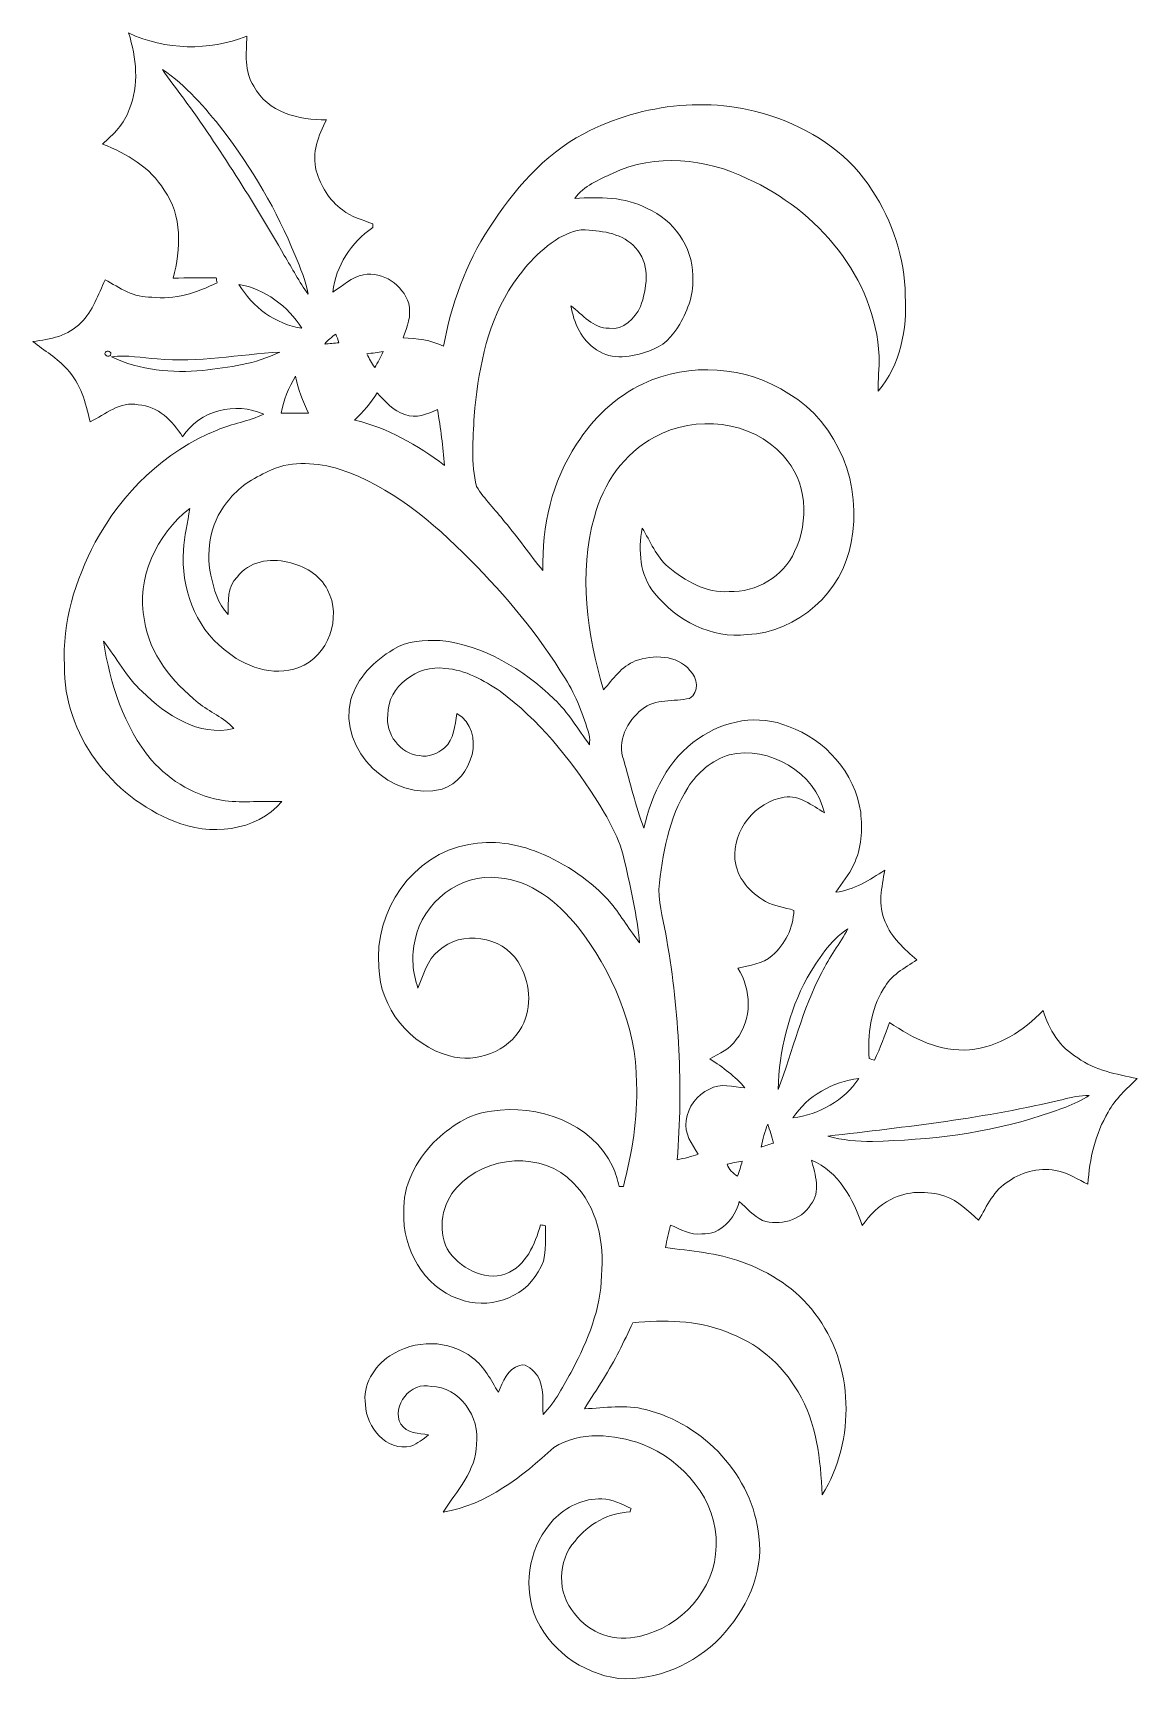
# Model space of a CAD drawing. Header units: centimetres. Extents: x -10.7 to 10.7, y -16 to 16.
import ezdxf

# ---------------------------------------------------------------- set-up
doc = ezdxf.new("R2010")
doc.units = ezdxf.units.CM
doc.header["$MEASUREMENT"] = 0
doc.layers.add('Layer 1', color=7, linetype='Continuous')

msp = doc.modelspace()

# ---------------------------------------------------------------- linework, layer by layer
at = {"layer": 'Layer 1', "color": 252, "lineweight": 9}
for points, knots in [([(-8.8676, 15.99108), (-8.15075, 15.65312), (-7.30797, 15.63971), (-6.57137, 15.92617), (-6.57137, 15.92617), (-6.57596, 15.60091), (-6.62746, 15.24178), (-6.4359, 14.95497), (-6.4359, 14.95497), (-6.16497, 14.44838), (-5.55643, 14.29387), (-5.02337, 14.30127), (-5.02337, 14.30127), (-5.18636, 14.00177), (-5.30772, 13.6564), (-5.22305, 13.31209), (-5.22305, 13.31209), (-5.13274, 13.01716), (-4.96764, 12.73424), (-4.71258, 12.55256), (-4.71258, 12.55256), (-4.54043, 12.41497), (-4.32312, 12.35959), (-4.12062, 12.28197), (-4.12062, 12.28197), (-4.12132, 12.26398), (-4.12308, 12.228), (-4.12415, 12.21001), (-4.12415, 12.21001), (-4.54289, 11.92038), (-4.84241, 11.46671), (-4.89884, 10.95518), (-4.89884, 10.95518), (-4.708, 11.07618), (-4.53514, 11.25645), (-4.30371, 11.29314), (-4.30371, 11.29314), (-3.92377, 11.36369), (-3.5396, 11.09241), (-3.42565, 10.73469), (-3.42565, 10.73469), (-3.36744, 10.50221), (-3.45211, 10.27889), (-3.53572, 10.06688), (-3.53572, 10.06688), (-3.26549, 10.0577), (-2.99138, 10.02596), (-2.74796, 9.90214), (-2.74796, 9.90214), (-2.59909, 10.71529), (-2.31264, 11.50481), (-1.86249, 12.20048), (-1.86249, 12.20048), (-1.38871, 12.92791), (-0.80628, 13.62394), (-0.02523, 14.03316), (-0.02523, 14.03316), (1.12696, 14.63606), (2.5363, 14.79022), (3.76432, 14.32667), (3.76432, 14.32667), (4.48928, 14.0628), (5.16873, 13.59784), (5.57831, 12.93214), (5.57831, 12.93214), (5.97483, 12.32784), (6.20907, 11.61628), (6.22213, 10.89168), (6.22213, 10.89168), (6.26128, 10.23904), (6.13146, 9.53982), (5.69649, 9.02866), (5.69649, 9.02866), (5.68343, 9.25549), (5.72753, 9.48126), (5.71377, 9.7074), (5.71377, 9.7074), (5.64286, 11.23493), (4.51257, 12.54797), (3.1586, 13.15933), (3.1586, 13.15933), (2.35391, 13.55021), (1.35944, 13.66239), (0.5364, 13.26305), (0.5364, 13.26305), (0.27428, 13.1357), (-0.02699, 13.02457), (-0.19773, 12.77445), (-0.19773, 12.77445), (0.2757, 12.80691), (0.77947, 12.81008), (1.20986, 12.58042), (1.20986, 12.58042), (1.71786, 12.35994), (2.09004, 11.83642), (2.09216, 11.27832), (2.09216, 11.27832), (2.1232, 10.94424), (2.00608, 10.61475), (1.83992, 10.33006), (1.83992, 10.33006), (1.70375, 10.09863), (1.50372, 9.8845), (1.23702, 9.81006), (1.23702, 9.81006), (0.91705, 9.694), (0.52405, 9.62273), (0.22595, 9.83581), (0.22595, 9.83581), (-0.07356, 10.01926), (-0.21784, 10.35757), (-0.27358, 10.69095), (-0.27358, 10.69095), (-0.0471, 10.51526), (0.15751, 10.24715), (0.47184, 10.25421), (0.47184, 10.25421), (0.74843, 10.21187), (0.97138, 10.44293), (1.07863, 10.67366), (1.07863, 10.67366), (1.19751, 11.01797), (1.27018, 11.45401), (1.02395, 11.76269), (1.02395, 11.76269), (0.81193, 12.0629), (0.42386, 12.13557), (0.08096, 12.15744), (0.08096, 12.15744), (-0.1293, 12.19872), (-0.32509, 12.09747), (-0.50641, 12.00892), (-0.50641, 12.00892), (-0.9114, 11.7521), (-1.23631, 11.38239), (-1.48608, 10.9767), (-1.48608, 10.9767), (-1.92917, 10.24574), (-2.07769, 9.38531), (-2.15389, 8.54676), (-2.15389, 8.54676), (-2.17611, 8.09168), (-2.21739, 7.62531), (-2.10838, 7.17763), (-2.10838, 7.17763), (-1.95351, 6.92963), (-1.74114, 6.72396), (-1.56193, 6.4936), (-1.56193, 6.4936), (-1.30122, 6.18809), (-1.07968, 5.85119), (-0.81686, 5.54709), (-0.81686, 5.54709), (-0.84191, 6.40364), (-0.64435, 7.28064), (-0.16281, 7.99749), (-0.16281, 7.99749), (0.15046, 8.49702), (0.5925, 8.92353), (1.12943, 9.17541), (1.12943, 9.17541), (2.02442, 9.59522), (3.1325, 9.52431), (3.96047, 8.98068), (3.96047, 8.98068), (4.92673, 8.40389), (5.40015, 7.17834), (5.16803, 6.09178), (5.16803, 6.09178), (5.0128, 5.12729), (4.12627, 4.34201), (3.1512, 4.29861), (3.1512, 4.29861), (2.45869, 4.21112), (1.7796, 4.57731), (1.35132, 5.10365), (1.35132, 5.10365), (1.05781, 5.45361), (1.03346, 5.93621), (1.11143, 6.36766), (1.11143, 6.36766), (1.27195, 6.1126), (1.38166, 5.81697), (1.6152, 5.61518), (1.6152, 5.61518), (1.94646, 5.34143), (2.35427, 5.10295), (2.79912, 5.13539), (2.79912, 5.13539), (3.33005, 5.11459), (3.85075, 5.43103), (4.07336, 5.91328), (4.07336, 5.91328), (4.35734, 6.50347), (4.31677, 7.29087), (3.84758, 7.77665), (3.84758, 7.77665), (3.24398, 8.47021), (2.13555, 8.57499), (1.35344, 8.13648), (1.35344, 8.13648), (0.75689, 7.82639), (0.35436, 7.22843), (0.1815, 6.58991), (0.1815, 6.58991), (-0.12471, 5.48183), (0.03933, 4.30955), (0.36071, 3.22405), (0.36071, 3.22405), (0.54416, 3.43184), (0.70821, 3.68372), (0.97738, 3.78673), (0.97738, 3.78673), (1.32557, 3.91409), (1.78277, 3.90668), (2.03995, 3.60435), (2.03995, 3.60435), (2.18882, 3.46606), (2.22973, 3.16831), (2.03042, 3.05966), (2.03042, 3.05966), (1.72668, 2.9884), (1.36579, 3.06107), (1.1072, 2.84588), (1.1072, 2.84588), (0.82463, 2.62186), (0.61013, 2.22428), (0.75301, 1.86057), (0.75301, 1.86057), (0.87931, 1.41783), (0.98373, 0.96733), (1.14318, 0.53483), (1.14318, 0.53483), (1.29593, 1.20405), (1.61555, 1.88738), (2.20399, 2.27684), (2.20399, 2.27684), (2.69858, 2.63386), (3.3805, 2.75733), (3.9513, 2.51356), (3.9513, 2.51356), (4.67237, 2.2645), (5.24211, 1.60798), (5.35606, 0.84951), (5.35606, 0.84951), (5.39204, 0.50661), (5.37581, 0.14077), (5.21883, -0.1732), (5.21883, -0.1732), (5.13275, -0.36934), (4.99023, -0.53091), (4.87062, -0.70624), (4.87062, -0.70624), (5.22729, -0.67203), (5.52821, -0.46318), (5.82419, -0.28009), (5.82419, -0.28009), (5.76563, -0.60747), (5.68414, -0.96413), (5.8316, -1.28021), (5.8316, -1.28021), (5.94837, -1.58854), (6.20731, -1.80868), (6.44649, -2.02387), (6.44649, -2.02387), (6.20696, -2.18086), (5.93602, -2.31951), (5.80197, -2.58761), (5.80197, -2.58761), (5.54444, -2.98696), (5.49435, -3.47768), (5.51939, -3.94192), (5.51939, -3.94192), (5.5455, -3.94863), (5.59841, -3.96204), (5.62487, -3.96874), (5.62487, -3.96874), (5.73811, -3.73168), (5.82807, -3.48509), (5.91345, -3.23708), (5.91345, -3.23708), (6.371, -3.5507), (6.90158, -3.81493), (7.47202, -3.76978), (7.47202, -3.76978), (8.02658, -3.71369), (8.52859, -3.40924), (8.89936, -3.00284), (8.89936, -3.00284), (9.00801, -3.37643), (9.22815, -3.72674), (9.5721, -3.92535), (9.5721, -3.92535), (9.91042, -4.17089), (10.32563, -4.2432), (10.72498, -4.32752), (10.72498, -4.32752), (10.52743, -4.53495), (10.29741, -4.71981), (10.16724, -4.98122), (10.16724, -4.98122), (9.90901, -5.40137), (9.80388, -5.89209), (9.77072, -6.37892), (9.77072, -6.37892), (9.57985, -6.2999), (9.41018, -6.1669), (9.20451, -6.1281), (9.20451, -6.1281), (8.87043, -6.0459), (8.50883, -6.12175), (8.2319, -6.32424), (8.2319, -6.32424), (7.94333, -6.48617), (7.80998, -6.8079), (7.6477, -7.0813), (7.6477, -7.0813), (7.44591, -6.90632), (7.25153, -6.70171), (6.99365, -6.6114), (6.99365, -6.6114), (6.6511, -6.51157), (6.25952, -6.50169), (5.94061, -6.6809), (5.94061, -6.6809), (5.70919, -6.78955), (5.53703, -6.98464), (5.38534, -7.18431), (5.38534, -7.18431), (5.21458, -6.67067), (4.92425, -6.13127), (4.39896, -5.91396), (4.39896, -5.91396), (4.47376, -6.19301), (4.58735, -6.53273), (4.38345, -6.78109), (4.38345, -6.78109), (4.19612, -7.08906), (3.77843, -7.19772), (3.44718, -7.08589), (3.44718, -7.08589), (3.27432, -6.99346), (3.1392, -6.84953), (2.99809, -6.71723), (2.99809, -6.71723), (2.90813, -7.04355), (2.63967, -7.37128), (2.2689, -7.34553), (2.2689, -7.34553), (2.047, -7.3794), (1.8558, -7.25487), (1.66071, -7.17514), (1.66071, -7.17514), (1.62755, -7.31978), (1.59545, -7.46548), (1.56087, -7.61012), (1.56087, -7.61012), (2.05723, -7.68067), (2.56382, -7.71912), (3.04042, -7.8874), (3.04042, -7.8874), (3.59146, -8.08848), (4.11357, -8.41445), (4.46529, -8.89175), (4.46529, -8.89175), (5.2347, -9.88624), (5.26045, -11.35873), (4.61028, -12.41918), (4.61028, -12.41918), (4.5736, -11.7362), (4.50551, -11.01407), (4.13826, -10.41752), (4.13826, -10.41752), (3.83135, -9.87424), (3.32159, -9.45162), (2.73351, -9.24595), (2.73351, -9.24595), (2.16095, -9.02651), (1.53547, -9.01135), (0.93222, -9.0745), (0.93222, -9.0745), (0.75336, -9.4435), (0.57802, -9.81568), (0.35966, -10.16352), (0.35966, -10.16352), (0.24253, -10.36108), (0.10248, -10.54417), (-0.00723, -10.74596), (-0.00723, -10.74596), (0.38752, -10.72938), (0.79111, -10.65706), (1.17951, -10.76148), (1.17951, -10.76148), (2.313, -11.04088), (3.25915, -12.0537), (3.37803, -13.2274), (3.37803, -13.2274), (3.47787, -13.95553), (3.12121, -14.67026), (2.63226, -15.18884), (2.63226, -15.18884), (2.12285, -15.71448), (1.38872, -16.03692), (0.6514, -15.98576), (0.6514, -15.98576), (-0.06156, -15.89263), (-0.73008, -15.40721), (-0.9876, -14.72811), (-0.9876, -14.72811), (-1.21232, -14.10299), (-1.05639, -13.38332), (-0.60978, -12.89896), (-0.60978, -12.89896), (-0.36248, -12.65272), (-0.02734, -12.47845), (0.33002, -12.49856), (0.33002, -12.49856), (0.53146, -12.50279), (0.71491, -12.59804), (0.89377, -12.68165), (0.89377, -12.68165), (0.88954, -12.69929), (0.88107, -12.73386), (0.87684, -12.75115), (0.87684, -12.75115), (0.45596, -12.76279), (0.06403, -12.98998), (-0.19315, -13.31594), (-0.19315, -13.31594), (-0.53323, -13.6973), (-0.54698, -14.34006), (-0.20267, -14.72353), (-0.20267, -14.72353), (0.07144, -15.1144), (0.59955, -15.28656), (1.05675, -15.16838), (1.05675, -15.16838), (1.8625, -14.99199), (2.53983, -14.25645), (2.54724, -13.41437), (2.54724, -13.41437), (2.58886, -12.52607), (1.90518, -11.74608), (1.11355, -11.43282), (1.11355, -11.43282), (0.56744, -11.23773), (-0.09472, -11.17141), (-0.60449, -11.49596), (-0.60449, -11.49596), (-1.22079, -12.05864), (-1.90835, -12.61427), (-2.75678, -12.75432), (-2.75678, -12.75432), (-2.49855, -12.34298), (-2.11014, -11.95634), (-2.1112, -11.43846), (-2.1112, -11.43846), (-2.02759, -10.91247), (-2.43646, -10.31945), (-2.9875, -10.31169), (-2.9875, -10.31169), (-3.38155, -10.20585), (-3.77137, -10.6874), (-3.57876, -11.04582), (-3.57876, -11.04582), (-3.46022, -11.22926), (-3.23127, -11.21656), (-3.04218, -11.25325), (-3.04218, -11.25325), (-3.14308, -11.34321), (-3.25667, -11.4187), (-3.38085, -11.47303), (-3.38085, -11.47303), (-3.86063, -11.58239), (-4.24903, -11.10226), (-4.26561, -10.66376), (-4.26561, -10.66376), (-4.32876, -10.28876), (-4.09699, -9.91905), (-3.79113, -9.71832), (-3.79113, -9.71832), (-3.31876, -9.39799), (-2.63543, -9.39305), (-2.18527, -9.75746), (-2.18527, -9.75746), (-1.95316, -9.92293), (-1.82863, -10.18892), (-1.68363, -10.42563), (-1.68363, -10.42563), (-1.5898, -10.22667), (-1.50795, -9.96526), (-1.27158, -9.90458), (-1.27158, -9.90458), (-1.12025, -9.85378), (-1.00418, -10.01077), (-0.91775, -10.11096), (-0.91775, -10.11096), (-0.79146, -10.33603), (-0.82109, -10.60873), (-0.8158, -10.85849), (-0.8158, -10.85849), (-0.57062, -10.60767), (-0.41293, -10.29017), (-0.24289, -9.98749), (-0.24289, -9.98749), (0.04956, -9.4181), (0.30851, -8.8078), (0.32155, -8.15798), (0.32155, -8.15798), (0.3787, -7.52157), (0.23901, -6.81778), (-0.22913, -6.35423), (-0.22913, -6.35423), (-0.8158, -5.72981), (-1.92529, -5.82153), (-2.4855, -6.43748), (-2.4855, -6.43748), (-2.77619, -6.75392), (-2.87003, -7.24852), (-2.67741, -7.63869), (-2.67741, -7.63869), (-2.44246, -8.00417), (-1.9775, -8.27228), (-1.53829, -8.12551), (-1.53829, -8.12551), (-1.14212, -7.96748), (-0.9742, -7.55155), (-0.86166, -7.17197), (-0.86166, -7.17197), (-0.83873, -7.17585), (-0.79287, -7.18396), (-0.76994, -7.18819), (-0.76994, -7.18819), (-0.77664, -7.48594), (-0.71949, -7.82531), (-0.91035, -8.08249), (-0.91035, -8.08249), (-1.19856, -8.61483), (-1.9013, -8.82614), (-2.45375, -8.612), (-2.45375, -8.612), (-3.13708, -8.37423), (-3.553, -7.62811), (-3.52055, -6.92467), (-3.52055, -6.92467), (-3.54207, -6.41208), (-3.2856, -5.92384), (-2.93494, -5.56471), (-2.93494, -5.56471), (-2.62485, -5.27296), (-2.25549, -5.00203), (-1.81663, -4.96464), (-1.81663, -4.96464), (-0.92481, -4.81118), (0.13529, -5.18794), (0.53993, -6.04096), (0.53993, -6.04096), (0.59778, -6.16302), (0.63024, -6.29496), (0.66376, -6.42549), (0.66376, -6.42549), (0.68422, -6.42619), (0.72514, -6.4276), (0.7456, -6.42831), (0.7456, -6.42831), (0.91176, -5.77214), (1.031, -5.09869), (1.00136, -4.41889), (1.00136, -4.41889), (0.99889, -3.30482), (0.52652, -2.23871), (-0.14799, -1.37053), (-0.14799, -1.37053), (-0.53217, -0.90309), (-1.05287, -0.46988), (-1.68152, -0.42896), (-1.68152, -0.42896), (-2.42588, -0.32842), (-3.15613, -0.9105), (-3.30147, -1.63193), (-3.30147, -1.63193), (-3.37944, -1.94449), (-3.34804, -2.27152), (-3.24538, -2.5735), (-3.24538, -2.5735), (-3.13743, -2.32056), (-3.07393, -2.02175), (-2.84463, -1.84466), (-2.84463, -1.84466), (-2.40436, -1.4372), (-1.61555, -1.55644), (-1.29839, -2.06162), (-1.29839, -2.06162), (-1.07015, -2.43309), (-1.013, -2.93334), (-1.22749, -3.32281), (-1.22749, -3.32281), (-1.49313, -3.80681), (-2.10979, -4.03612), (-2.63437, -3.88972), (-2.63437, -3.88972), (-3.39002, -3.67805), (-3.99115, -2.95627), (-4.00421, -2.1611), (-4.00421, -2.1611), (-4.10686, -1.09254), (-3.3431, 0.04447), (-2.25796, 0.2198), (-2.25796, 0.2198), (-1.80358, 0.31187), (-1.32909, 0.23991), (-0.90294, 0.06493), (-0.90294, 0.06493), (-0.36742, -0.15274), (0.12506, -0.48929), (0.50817, -0.92391), (0.50817, -0.92391), (0.70574, -1.16874), (0.8659, -1.44179), (1.05993, -1.68979), (1.05993, -1.68979), (1.01054, -1.16203), (0.89307, -0.64451), (0.77594, -0.12875), (0.77594, -0.12875), (0.6814, 0.32775), (0.44326, 0.73803), (0.19914, 1.12926), (0.19914, 1.12926), (-0.30921, 1.9029), (-0.89906, 2.64338), (-1.648, 3.19795), (-1.648, 3.19795), (-1.97326, 3.4075), (-2.32216, 3.62022), (-2.72045, 3.64139), (-2.72045, 3.64139), (-3.24891, 3.71971), (-3.83628, 3.29637), (-3.83099, 2.74039), (-3.83099, 2.74039), (-3.88215, 2.36821), (-3.59428, 1.98862), (-3.21822, 1.94664), (-3.21822, 1.94664), (-3.03865, 1.9029), (-2.86685, 1.99215), (-2.72821, 2.09552), (-2.72821, 2.09552), (-2.54475, 2.26556), (-2.52923, 2.53473), (-2.48726, 2.76403), (-2.48726, 2.76403), (-1.90835, 2.41266), (-2.19093, 1.48027), (-2.77442, 1.29506), (-2.77442, 1.29506), (-3.7435, 1.03648), (-4.80925, 2.05354), (-4.5496, 3.03567), (-4.5496, 3.03567), (-4.42472, 3.45583), (-4.09769, 3.79238), (-3.72516, 4.00898), (-3.72516, 4.00898), (-3.45705, 4.18573), (-3.11979, 4.18714), (-2.81111, 4.18608), (-2.81111, 4.18608), (-1.96586, 4.09012), (-1.20315, 3.62869), (-0.60166, 3.04519), (-0.60166, 3.04519), (-0.32226, 2.78837), (-0.136, 2.45817), (0.08731, 2.15655), (0.08731, 2.15655), (0.09119, 2.22216), (0.09754, 2.28919), (0.0799, 2.3534), (0.0799, 2.3534), (-0.03016, 2.73228), (-0.16916, 3.10622), (-0.38188, 3.44066), (-0.38188, 3.44066), (-0.8987, 4.28486), (-1.53229, 5.05497), (-2.23291, 5.75312), (-2.23291, 5.75312), (-2.95646, 6.49183), (-3.7809, 7.18222), (-4.77466, 7.5163), (-4.77466, 7.5163), (-5.20048, 7.63836), (-5.67285, 7.68704), (-6.08983, 7.50184), (-6.08983, 7.50184), (-6.38969, 7.36602), (-6.69308, 7.20233), (-6.89981, 6.93774), (-6.89981, 6.93774), (-7.25646, 6.54193), (-7.38311, 5.96796), (-7.2667, 5.4522), (-7.2667, 5.4522), (-7.20637, 5.18268), (-7.13934, 4.88987), (-6.93015, 4.69266), (-6.93015, 4.69266), (-6.93261, 4.93926), (-6.95343, 5.2317), (-6.75623, 5.41798), (-6.75623, 5.41798), (-6.54068, 5.72454), (-6.11558, 5.79333), (-5.77268, 5.70443), (-5.77268, 5.70443), (-5.4573, 5.64481), (-5.15497, 5.46066), (-5.00116, 5.17068), (-5.00116, 5.17068), (-4.71964, 4.63586), (-4.98246, 3.86999), (-5.56278, 3.6615), (-5.56278, 3.6615), (-6.0676, 3.46853), (-6.62005, 3.67596), (-7.00917, 4.01039), (-7.00917, 4.01039), (-7.58843, 4.45948), (-7.84913, 5.22112), (-7.80045, 5.93727), (-7.80045, 5.93727), (-7.79269, 6.21208), (-7.71261, 6.47702), (-7.6798, 6.74866), (-7.6798, 6.74866), (-8.32961, 6.25053), (-8.72155, 5.39469), (-8.56033, 4.57554), (-8.56033, 4.57554), (-8.46296, 3.9222), (-8.01705, 3.37645), (-7.51364, 2.97605), (-7.51364, 2.97605), (-7.29633, 2.79225), (-7.00846, 2.69489), (-6.82396, 2.47122), (-6.82396, 2.47122), (-7.50835, 2.31142), (-8.13806, 2.73934), (-8.60549, 3.19089), (-8.60549, 3.19089), (-8.91311, 3.47241), (-9.09973, 3.84847), (-9.35443, 4.17267), (-9.35443, 4.17267), (-9.22601, 3.34576), (-8.96391, 2.51074), (-8.42063, 1.8581), (-8.42063, 1.8581), (-8.05268, 1.44323), (-7.54539, 1.14654), (-6.99294, 1.06893), (-6.99294, 1.06893), (-6.62535, 1.02766), (-6.25563, 1.07281), (-5.88698, 1.05306), (-5.88698, 1.05306), (-6.39463, 0.46568), (-7.29633, 0.38278), (-7.9853, 0.67135), (-7.9853, 0.67135), (-9.1918, 1.14937), (-10.13583, 2.3668), (-10.1122, 3.6936), (-10.1122, 3.6936), (-10.15983, 4.53392), (-9.90371, 5.35906), (-9.5146, 6.09496), (-9.5146, 6.09496), (-8.99566, 7.05487), (-8.16663, 7.8659), (-7.14675, 8.27442), (-7.14675, 8.27442), (-6.85289, 8.40001), (-6.53151, 8.44551), (-6.24188, 8.58238), (-6.24188, 8.58238), (-6.78621, 8.83146), (-7.48965, 8.65612), (-7.81809, 8.14389), (-7.81809, 8.14389), (-8.01106, 8.45046), (-8.29433, 8.7436), (-8.67956, 8.76372), (-8.67956, 8.76372), (-9.03446, 8.8438), (-9.31598, 8.57851), (-9.61443, 8.43564), (-9.61443, 8.43564), (-9.69769, 8.80112), (-9.79611, 9.17753), (-10.06352, 9.45764), (-10.06352, 9.45764), (-10.25224, 9.67424), (-10.50731, 9.81394), (-10.72498, 9.99739), (-10.72498, 9.99739), (-10.38948, 10.03337), (-10.03635, 10.10075), (-9.79363, 10.36039), (-9.79363, 10.36039), (-9.56328, 10.58794), (-9.45356, 10.90508), (-9.32374, 11.19366), (-9.32374, 11.19366), (-9.0387, 11.04055), (-8.76212, 10.83735), (-8.41886, 10.85852), (-8.41886, 10.85852), (-7.9726, 10.79784), (-7.53904, 10.94248), (-7.14569, 11.13792), (-7.14569, 11.13792), (-7.15098, 11.16191), (-7.16121, 11.20988), (-7.16651, 11.23387), (-7.16651, 11.23387), (-7.44414, 11.23952), (-7.72143, 11.22964), (-7.99906, 11.22788), (-7.99906, 11.22788), (-7.85372, 11.7902), (-7.82126, 12.44249), (-8.17475, 12.93602), (-8.17475, 12.93602), (-8.4425, 13.37947), (-8.90323, 13.64687), (-9.37278, 13.83067), (-9.37278, 13.83067), (-9.16288, 14.01976), (-8.94767, 14.22507), (-8.85737, 14.50059), (-8.85737, 14.50059), (-8.65876, 14.97826), (-8.71273, 15.51095), (-8.8676, 15.99108), (-8.8676, 15.99108), (-8.8676, 15.99108), (-8.8676, 15.99108), (-8.8676, 15.99108)], [0, 0, 0, 0, 0.0046729, 0.0046729, 0.0046729, 0.0046729, 0.00934579, 0.00934579, 0.00934579, 0.00934579, 0.01401869, 0.01401869, 0.01401869, 0.01401869, 0.01869159, 0.01869159, 0.01869159, 0.01869159, 0.02336449, 0.02336449, 0.02336449, 0.02336449, 0.02803738, 0.02803738, 0.02803738, 0.02803738, 0.03271028, 0.03271028, 0.03271028, 0.03271028, 0.03738318, 0.03738318, 0.03738318, 0.03738318, 0.04205607, 0.04205607, 0.04205607, 0.04205607, 0.04672897, 0.04672897, 0.04672897, 0.04672897, 0.05140187, 0.05140187, 0.05140187, 0.05140187, 0.05607477, 0.05607477, 0.05607477, 0.05607477, 0.06074766, 0.06074766, 0.06074766, 0.06074766, 0.06542056, 0.06542056, 0.06542056, 0.06542056, 0.07009346, 0.07009346, 0.07009346, 0.07009346, 0.07476636, 0.07476636, 0.07476636, 0.07476636, 0.07943925, 0.07943925, 0.07943925, 0.07943925, 0.08411215, 0.08411215, 0.08411215, 0.08411215, 0.08878505, 0.08878505, 0.08878505, 0.08878505, 0.09345794, 0.09345794, 0.09345794, 0.09345794, 0.09813084, 0.09813084, 0.09813084, 0.09813084, 0.10280374, 0.10280374, 0.10280374, 0.10280374, 0.10747664, 0.10747664, 0.10747664, 0.10747664, 0.11214953, 0.11214953, 0.11214953, 0.11214953, 0.11682243, 0.11682243, 0.11682243, 0.11682243, 0.12149533, 0.12149533, 0.12149533, 0.12149533, 0.12616822, 0.12616822, 0.12616822, 0.12616822, 0.13084112, 0.13084112, 0.13084112, 0.13084112, 0.13551402, 0.13551402, 0.13551402, 0.13551402, 0.14018692, 0.14018692, 0.14018692, 0.14018692, 0.14485981, 0.14485981, 0.14485981, 0.14485981, 0.14953271, 0.14953271, 0.14953271, 0.14953271, 0.15420561, 0.15420561, 0.15420561, 0.15420561, 0.1588785, 0.1588785, 0.1588785, 0.1588785, 0.1635514, 0.1635514, 0.1635514, 0.1635514, 0.1682243, 0.1682243, 0.1682243, 0.1682243, 0.1728972, 0.1728972, 0.1728972, 0.1728972, 0.17757009, 0.17757009, 0.17757009, 0.17757009, 0.18224299, 0.18224299, 0.18224299, 0.18224299, 0.18691589, 0.18691589, 0.18691589, 0.18691589, 0.19158879, 0.19158879, 0.19158879, 0.19158879, 0.19626168, 0.19626168, 0.19626168, 0.19626168, 0.20093458, 0.20093458, 0.20093458, 0.20093458, 0.20560748, 0.20560748, 0.20560748, 0.20560748, 0.21028037, 0.21028037, 0.21028037, 0.21028037, 0.21495327, 0.21495327, 0.21495327, 0.21495327, 0.21962617, 0.21962617, 0.21962617, 0.21962617, 0.22429907, 0.22429907, 0.22429907, 0.22429907, 0.22897196, 0.22897196, 0.22897196, 0.22897196, 0.23364486, 0.23364486, 0.23364486, 0.23364486, 0.23831776, 0.23831776, 0.23831776, 0.23831776, 0.24299065, 0.24299065, 0.24299065, 0.24299065, 0.24766355, 0.24766355, 0.24766355, 0.24766355, 0.25233645, 0.25233645, 0.25233645, 0.25233645, 0.25700935, 0.25700935, 0.25700935, 0.25700935, 0.26168224, 0.26168224, 0.26168224, 0.26168224, 0.26635514, 0.26635514, 0.26635514, 0.26635514, 0.27102804, 0.27102804, 0.27102804, 0.27102804, 0.27570093, 0.27570093, 0.27570093, 0.27570093, 0.28037383, 0.28037383, 0.28037383, 0.28037383, 0.28504673, 0.28504673, 0.28504673, 0.28504673, 0.28971963, 0.28971963, 0.28971963, 0.28971963, 0.29439252, 0.29439252, 0.29439252, 0.29439252, 0.29906542, 0.29906542, 0.29906542, 0.29906542, 0.30373832, 0.30373832, 0.30373832, 0.30373832, 0.30841121, 0.30841121, 0.30841121, 0.30841121, 0.31308411, 0.31308411, 0.31308411, 0.31308411, 0.31775701, 0.31775701, 0.31775701, 0.31775701, 0.32242991, 0.32242991, 0.32242991, 0.32242991, 0.3271028, 0.3271028, 0.3271028, 0.3271028, 0.3317757, 0.3317757, 0.3317757, 0.3317757, 0.3364486, 0.3364486, 0.3364486, 0.3364486, 0.3411215, 0.3411215, 0.3411215, 0.3411215, 0.34579439, 0.34579439, 0.34579439, 0.34579439, 0.35046729, 0.35046729, 0.35046729, 0.35046729, 0.35514019, 0.35514019, 0.35514019, 0.35514019, 0.35981308, 0.35981308, 0.35981308, 0.35981308, 0.36448598, 0.36448598, 0.36448598, 0.36448598, 0.36915888, 0.36915888, 0.36915888, 0.36915888, 0.37383178, 0.37383178, 0.37383178, 0.37383178, 0.37850467, 0.37850467, 0.37850467, 0.37850467, 0.38317757, 0.38317757, 0.38317757, 0.38317757, 0.38785047, 0.38785047, 0.38785047, 0.38785047, 0.39252336, 0.39252336, 0.39252336, 0.39252336, 0.39719626, 0.39719626, 0.39719626, 0.39719626, 0.40186916, 0.40186916, 0.40186916, 0.40186916, 0.40654206, 0.40654206, 0.40654206, 0.40654206, 0.41121495, 0.41121495, 0.41121495, 0.41121495, 0.41588785, 0.41588785, 0.41588785, 0.41588785, 0.42056075, 0.42056075, 0.42056075, 0.42056075, 0.42523364, 0.42523364, 0.42523364, 0.42523364, 0.42990654, 0.42990654, 0.42990654, 0.42990654, 0.43457944, 0.43457944, 0.43457944, 0.43457944, 0.43925234, 0.43925234, 0.43925234, 0.43925234, 0.44392523, 0.44392523, 0.44392523, 0.44392523, 0.44859813, 0.44859813, 0.44859813, 0.44859813, 0.45327103, 0.45327103, 0.45327103, 0.45327103, 0.45794393, 0.45794393, 0.45794393, 0.45794393, 0.46261682, 0.46261682, 0.46261682, 0.46261682, 0.46728972, 0.46728972, 0.46728972, 0.46728972, 0.47196262, 0.47196262, 0.47196262, 0.47196262, 0.47663551, 0.47663551, 0.47663551, 0.47663551, 0.48130841, 0.48130841, 0.48130841, 0.48130841, 0.48598131, 0.48598131, 0.48598131, 0.48598131, 0.49065421, 0.49065421, 0.49065421, 0.49065421, 0.4953271, 0.4953271, 0.4953271, 0.4953271, 0.5, 0.5, 0.5, 0.5, 0.5046729, 0.5046729, 0.5046729, 0.5046729, 0.50934579, 0.50934579, 0.50934579, 0.50934579, 0.51401869, 0.51401869, 0.51401869, 0.51401869, 0.51869159, 0.51869159, 0.51869159, 0.51869159, 0.52336449, 0.52336449, 0.52336449, 0.52336449, 0.52803738, 0.52803738, 0.52803738, 0.52803738, 0.53271028, 0.53271028, 0.53271028, 0.53271028, 0.53738318, 0.53738318, 0.53738318, 0.53738318, 0.54205607, 0.54205607, 0.54205607, 0.54205607, 0.54672897, 0.54672897, 0.54672897, 0.54672897, 0.55140187, 0.55140187, 0.55140187, 0.55140187, 0.55607477, 0.55607477, 0.55607477, 0.55607477, 0.56074766, 0.56074766, 0.56074766, 0.56074766, 0.56542056, 0.56542056, 0.56542056, 0.56542056, 0.57009346, 0.57009346, 0.57009346, 0.57009346, 0.57476636, 0.57476636, 0.57476636, 0.57476636, 0.57943925, 0.57943925, 0.57943925, 0.57943925, 0.58411215, 0.58411215, 0.58411215, 0.58411215, 0.58878505, 0.58878505, 0.58878505, 0.58878505, 0.59345794, 0.59345794, 0.59345794, 0.59345794, 0.59813084, 0.59813084, 0.59813084, 0.59813084, 0.60280374, 0.60280374, 0.60280374, 0.60280374, 0.60747664, 0.60747664, 0.60747664, 0.60747664, 0.61214953, 0.61214953, 0.61214953, 0.61214953, 0.61682243, 0.61682243, 0.61682243, 0.61682243, 0.62149533, 0.62149533, 0.62149533, 0.62149533, 0.62616822, 0.62616822, 0.62616822, 0.62616822, 0.63084112, 0.63084112, 0.63084112, 0.63084112, 0.63551402, 0.63551402, 0.63551402, 0.63551402, 0.64018692, 0.64018692, 0.64018692, 0.64018692, 0.64485981, 0.64485981, 0.64485981, 0.64485981, 0.64953271, 0.64953271, 0.64953271, 0.64953271, 0.65420561, 0.65420561, 0.65420561, 0.65420561, 0.6588785, 0.6588785, 0.6588785, 0.6588785, 0.6635514, 0.6635514, 0.6635514, 0.6635514, 0.6682243, 0.6682243, 0.6682243, 0.6682243, 0.6728972, 0.6728972, 0.6728972, 0.6728972, 0.67757009, 0.67757009, 0.67757009, 0.67757009, 0.68224299, 0.68224299, 0.68224299, 0.68224299, 0.68691589, 0.68691589, 0.68691589, 0.68691589, 0.69158879, 0.69158879, 0.69158879, 0.69158879, 0.69626168, 0.69626168, 0.69626168, 0.69626168, 0.70093458, 0.70093458, 0.70093458, 0.70093458, 0.70560748, 0.70560748, 0.70560748, 0.70560748, 0.71028037, 0.71028037, 0.71028037, 0.71028037, 0.71495327, 0.71495327, 0.71495327, 0.71495327, 0.71962617, 0.71962617, 0.71962617, 0.71962617, 0.72429907, 0.72429907, 0.72429907, 0.72429907, 0.72897196, 0.72897196, 0.72897196, 0.72897196, 0.73364486, 0.73364486, 0.73364486, 0.73364486, 0.73831776, 0.73831776, 0.73831776, 0.73831776, 0.74299065, 0.74299065, 0.74299065, 0.74299065, 0.74766355, 0.74766355, 0.74766355, 0.74766355, 0.75233645, 0.75233645, 0.75233645, 0.75233645, 0.75700935, 0.75700935, 0.75700935, 0.75700935, 0.76168224, 0.76168224, 0.76168224, 0.76168224, 0.76635514, 0.76635514, 0.76635514, 0.76635514, 0.77102804, 0.77102804, 0.77102804, 0.77102804, 0.77570093, 0.77570093, 0.77570093, 0.77570093, 0.78037383, 0.78037383, 0.78037383, 0.78037383, 0.78504673, 0.78504673, 0.78504673, 0.78504673, 0.78971963, 0.78971963, 0.78971963, 0.78971963, 0.79439252, 0.79439252, 0.79439252, 0.79439252, 0.79906542, 0.79906542, 0.79906542, 0.79906542, 0.80373832, 0.80373832, 0.80373832, 0.80373832, 0.80841121, 0.80841121, 0.80841121, 0.80841121, 0.81308411, 0.81308411, 0.81308411, 0.81308411, 0.81775701, 0.81775701, 0.81775701, 0.81775701, 0.82242991, 0.82242991, 0.82242991, 0.82242991, 0.8271028, 0.8271028, 0.8271028, 0.8271028, 0.8317757, 0.8317757, 0.8317757, 0.8317757, 0.8364486, 0.8364486, 0.8364486, 0.8364486, 0.8411215, 0.8411215, 0.8411215, 0.8411215, 0.84579439, 0.84579439, 0.84579439, 0.84579439, 0.85046729, 0.85046729, 0.85046729, 0.85046729, 0.85514019, 0.85514019, 0.85514019, 0.85514019, 0.85981308, 0.85981308, 0.85981308, 0.85981308, 0.86448598, 0.86448598, 0.86448598, 0.86448598, 0.86915888, 0.86915888, 0.86915888, 0.86915888, 0.87383178, 0.87383178, 0.87383178, 0.87383178, 0.87850467, 0.87850467, 0.87850467, 0.87850467, 0.88317757, 0.88317757, 0.88317757, 0.88317757, 0.88785047, 0.88785047, 0.88785047, 0.88785047, 0.89252336, 0.89252336, 0.89252336, 0.89252336, 0.89719626, 0.89719626, 0.89719626, 0.89719626, 0.90186916, 0.90186916, 0.90186916, 0.90186916, 0.90654206, 0.90654206, 0.90654206, 0.90654206, 0.91121495, 0.91121495, 0.91121495, 0.91121495, 0.91588785, 0.91588785, 0.91588785, 0.91588785, 0.92056075, 0.92056075, 0.92056075, 0.92056075, 0.92523364, 0.92523364, 0.92523364, 0.92523364, 0.92990654, 0.92990654, 0.92990654, 0.92990654, 0.93457944, 0.93457944, 0.93457944, 0.93457944, 0.93925234, 0.93925234, 0.93925234, 0.93925234, 0.94392523, 0.94392523, 0.94392523, 0.94392523, 0.94859813, 0.94859813, 0.94859813, 0.94859813, 0.95327103, 0.95327103, 0.95327103, 0.95327103, 0.95794393, 0.95794393, 0.95794393, 0.95794393, 0.96261682, 0.96261682, 0.96261682, 0.96261682, 0.96728972, 0.96728972, 0.96728972, 0.96728972, 0.97196262, 0.97196262, 0.97196262, 0.97196262, 0.97663551, 0.97663551, 0.97663551, 0.97663551, 0.98130841, 0.98130841, 0.98130841, 0.98130841, 0.98598131, 0.98598131, 0.98598131, 0.98598131, 0.99065421, 0.99065421, 0.99065421, 0.99065421, 1, 1, 1, 1]), ([(-8.20755, 15.2827), (-8.08726, 15.08479), (-7.93591, 14.90841), (-7.80045, 14.72108), (-7.80045, 14.72108), (-7.08678, 13.74424), (-6.45037, 12.71377), (-5.84183, 11.66885), (-5.84183, 11.66885), (-5.69013, 11.41626), (-5.5522, 11.1545), (-5.3811, 10.9139), (-5.3811, 10.9139), (-5.42625, 11.17531), (-5.52609, 11.42296), (-5.63122, 11.66497), (-5.63122, 11.66497), (-5.98682, 12.53703), (-6.46271, 13.35971), (-7.0388, 14.10478), (-7.0388, 14.10478), (-7.38064, 14.53975), (-7.74894, 14.96697), (-8.20755, 15.2827), (-8.20755, 15.2827), (-8.20755, 15.2827), (-8.20755, 15.2827), (-8.20755, 15.2827)], [0, 0, 0, 0, 0.125, 0.125, 0.125, 0.125, 0.25, 0.25, 0.25, 0.25, 0.375, 0.375, 0.375, 0.375, 0.5, 0.5, 0.5, 0.5, 0.625, 0.625, 0.625, 0.625, 0.75, 0.75, 0.75, 0.75, 1, 1, 1, 1]), ([(-6.72236, 11.10581), (-6.47012, 10.66061), (-6.00728, 10.33147), (-5.50034, 10.25102), (-5.50034, 10.25102), (-5.76668, 10.67931), (-6.22036, 11.01868), (-6.72236, 11.10581), (-6.72236, 11.10581), (-6.72236, 11.10581), (-6.72236, 11.10581), (-6.72236, 11.10581)], [0, 0, 0, 0, 0.25, 0.25, 0.25, 0.25, 0.5, 0.5, 0.5, 0.5, 1, 1, 1, 1]), ([(-5.0576, 9.94623), (-4.96481, 9.95258), (-4.87204, 9.96176), (-4.77961, 9.97234), (-4.77961, 9.97234), (-4.80042, 10.02878), (-4.82159, 10.08487), (-4.84204, 10.14061), (-4.84204, 10.14061), (-4.92143, 10.08487), (-4.9934, 10.01891), (-5.0576, 9.94623), (-5.0576, 9.94623), (-5.0576, 9.94623), (-5.0576, 9.94623), (-5.0576, 9.94623)], [0, 0, 0, 0, 0.2, 0.2, 0.2, 0.2, 0.4, 0.4, 0.4, 0.4, 0.6, 0.6, 0.6, 0.6, 1, 1, 1, 1]), ([(-9.3188, 9.78607), (-9.35655, 9.7261), (-9.25213, 9.67883), (-9.2186, 9.73244), (-9.2186, 9.73244), (-9.18298, 9.79172), (-9.28529, 9.83969), (-9.3188, 9.78607), (-9.3188, 9.78607), (-9.3188, 9.78607), (-9.3188, 9.78607), (-9.3188, 9.78607)], [0, 0, 0, 0, 0.25, 0.25, 0.25, 0.25, 0.5, 0.5, 0.5, 0.5, 1, 1, 1, 1]), ([(-8.31303, 9.65837), (-8.6076, 9.67142), (-8.90075, 9.74055), (-9.19639, 9.69717), (-9.19639, 9.69717), (-8.64994, 9.43471), (-8.02376, 9.37473), (-7.42615, 9.43364), (-7.42615, 9.43364), (-6.91709, 9.49079), (-6.39463, 9.55676), (-5.93143, 9.79031), (-5.93143, 9.79031), (-6.72412, 9.74055), (-7.51646, 9.58393), (-8.31303, 9.65837), (-8.31303, 9.65837), (-8.31303, 9.65837), (-8.31303, 9.65837), (-8.31303, 9.65837)], [0, 0, 0, 0, 0.16666667, 0.16666667, 0.16666667, 0.16666667, 0.33333333, 0.33333333, 0.33333333, 0.33333333, 0.5, 0.5, 0.5, 0.5, 0.66666667, 0.66666667, 0.66666667, 0.66666667, 1, 1, 1, 1]), ([(-4.23669, 9.75326), (-4.19153, 9.66189), (-4.14213, 9.57264), (-4.08605, 9.48727), (-4.08605, 9.48727), (-4.02607, 9.58815), (-3.96963, 9.69152), (-3.9206, 9.79807), (-3.9206, 9.79807), (-4.02642, 9.78537), (-4.13155, 9.76983), (-4.23669, 9.75326), (-4.23669, 9.75326), (-4.23669, 9.75326), (-4.23669, 9.75326), (-4.23669, 9.75326)], [0, 0, 0, 0, 0.2, 0.2, 0.2, 0.2, 0.4, 0.4, 0.4, 0.4, 0.6, 0.6, 0.6, 0.6, 1, 1, 1, 1]), ([(-5.90039, 8.59968), (-5.7247, 8.59897), (-5.55008, 8.60109), (-5.37404, 8.60215), (-5.37404, 8.60215), (-5.48023, 8.83428), (-5.57865, 9.06993), (-5.62381, 9.32252), (-5.62381, 9.32252), (-5.75998, 9.10133), (-5.85594, 8.85579), (-5.90039, 8.59968), (-5.90039, 8.59968), (-5.90039, 8.59968), (-5.90039, 8.59968), (-5.90039, 8.59968)], [0, 0, 0, 0, 0.2, 0.2, 0.2, 0.2, 0.4, 0.4, 0.4, 0.4, 0.6, 0.6, 0.6, 0.6, 1, 1, 1, 1]), ([(-4.47693, 8.46845), (-3.83311, 8.31605), (-3.25385, 7.98408), (-2.73068, 7.58686), (-2.73068, 7.58686), (-2.75431, 7.95022), (-2.80829, 8.31145), (-2.86403, 8.67129), (-2.86403, 8.67129), (-3.06405, 8.59016), (-3.28383, 8.48256), (-3.50079, 8.57816), (-3.50079, 8.57816), (-3.72692, 8.64166), (-3.88144, 8.83569), (-4.03807, 8.99691), (-4.03807, 8.99691), (-4.15625, 8.799), (-4.31499, 8.63108), (-4.47693, 8.46845), (-4.47693, 8.46845), (-4.47693, 8.46845), (-4.47693, 8.46845), (-4.47693, 8.46845)], [0, 0, 0, 0, 0.14285714, 0.14285714, 0.14285714, 0.14285714, 0.28571429, 0.28571429, 0.28571429, 0.28571429, 0.42857143, 0.42857143, 0.42857143, 0.42857143, 0.57142857, 0.57142857, 0.57142857, 0.57142857, 0.71428571, 0.71428571, 0.71428571, 0.71428571, 1, 1, 1, 1]), ([(2.80336, 1.96181), (2.46751, 1.85739), (2.18353, 1.6175), (1.99691, 1.32188), (1.99691, 1.32188), (1.62578, 0.73203), (1.49561, 0.02753), (1.43634, -0.6565), (1.43634, -0.6565), (1.43493, -0.98988), (1.53794, -1.31091), (1.5898, -1.63793), (1.5898, -1.63793), (1.83251, -3.04482), (1.90413, -4.48168), (1.79265, -5.90514), (1.79265, -5.90514), (1.93094, -5.8815), (2.06605, -5.84235), (2.2001, -5.80072), (2.2001, -5.80072), (2.07628, -5.60916), (1.92176, -5.3862), (1.96727, -5.1449), (1.96727, -5.1449), (1.99867, -4.87891), (2.1733, -4.64324), (2.41777, -4.53284), (2.41777, -4.53284), (2.63014, -4.40725), (2.87956, -4.49473), (3.10851, -4.51132), (3.10851, -4.51132), (2.92013, -4.28095), (2.67177, -4.11091), (2.42765, -3.94581), (2.42765, -3.94581), (2.6058, -3.83292), (2.82382, -3.76096), (2.93812, -3.57152), (2.93812, -3.57152), (3.25809, -3.17887), (3.23163, -2.59749), (2.97057, -2.18262), (2.97057, -2.18262), (3.19776, -2.123), (3.45458, -2.10466), (3.63556, -1.93885), (3.63556, -1.93885), (3.89168, -1.72224), (4.04584, -1.39557), (4.05854, -1.06079), (4.05854, -1.06079), (3.87615, -0.99905), (3.67825, -0.98107), (3.50891, -0.8851), (3.50891, -0.8851), (3.20482, -0.72212), (2.94658, -0.42332), (2.91307, -0.06983), (2.91307, -0.06983), (2.86333, 0.49496), (3.31241, 1.05482), (3.8698, 1.13808), (3.8698, 1.13808), (4.16967, 1.18782), (4.41026, 0.97651), (4.65156, 0.83716), (4.65156, 0.83716), (4.47764, 1.6168), (3.57453, 2.1502), (2.80336, 1.96181), (2.80336, 1.96181), (2.80336, 1.96181), (2.80336, 1.96181), (2.80336, 1.96181)], [0, 0, 0, 0, 0.05, 0.05, 0.05, 0.05, 0.1, 0.1, 0.1, 0.1, 0.15, 0.15, 0.15, 0.15, 0.2, 0.2, 0.2, 0.2, 0.25, 0.25, 0.25, 0.25, 0.3, 0.3, 0.3, 0.3, 0.35, 0.35, 0.35, 0.35, 0.4, 0.4, 0.4, 0.4, 0.45, 0.45, 0.45, 0.45, 0.5, 0.5, 0.5, 0.5, 0.55, 0.55, 0.55, 0.55, 0.6, 0.6, 0.6, 0.6, 0.65, 0.65, 0.65, 0.65, 0.7, 0.7, 0.7, 0.7, 0.75, 0.75, 0.75, 0.75, 0.8, 0.8, 0.8, 0.8, 0.85, 0.85, 0.85, 0.85, 0.9, 0.9, 0.9, 0.9, 1, 1, 1, 1]), ([(4.31429, -2.37171), (3.96153, -3.03706), (3.76609, -3.78459), (3.75586, -4.53883), (3.75586, -4.53883), (4.03843, -3.78283), (4.22046, -2.98661), (4.60005, -2.2687), (4.60005, -2.2687), (4.74505, -1.97095), (4.94966, -1.70778), (5.10805, -1.4178), (5.10805, -1.4178), (4.75281, -1.6471), (4.5295, -2.01894), (4.31429, -2.37171), (4.31429, -2.37171), (4.31429, -2.37171), (4.31429, -2.37171), (4.31429, -2.37171)], [0, 0, 0, 0, 0.16666667, 0.16666667, 0.16666667, 0.16666667, 0.33333333, 0.33333333, 0.33333333, 0.33333333, 0.5, 0.5, 0.5, 0.5, 0.66666667, 0.66666667, 0.66666667, 0.66666667, 1, 1, 1, 1]), ([(4.03878, -5.09269), (4.54149, -5.02919), (5.03926, -4.75614), (5.31901, -4.32928), (5.31901, -4.32928), (4.81384, -4.3882), (4.31959, -4.66548), (4.03878, -5.09269), (4.03878, -5.09269), (4.03878, -5.09269), (4.03878, -5.09269), (4.03878, -5.09269)], [0, 0, 0, 0, 0.25, 0.25, 0.25, 0.25, 0.5, 0.5, 0.5, 0.5, 1, 1, 1, 1]), ([(9.28917, -4.73251), (7.78705, -5.0994), (6.24717, -5.26838), (4.71471, -5.44759), (4.71471, -5.44759), (4.99693, -5.52802), (5.29291, -5.55272), (5.58571, -5.54883), (5.58571, -5.54883), (6.69273, -5.52308), (7.80786, -5.39714), (8.86267, -5.04683), (8.86267, -5.04683), (9.18087, -4.94065), (9.50896, -4.84186), (9.794, -4.65983), (9.794, -4.65983), (9.62255, -4.65983), (9.45357, -4.68629), (9.28917, -4.73251), (9.28917, -4.73251), (9.28917, -4.73251), (9.28917, -4.73251), (9.28917, -4.73251)], [0, 0, 0, 0, 0.14285714, 0.14285714, 0.14285714, 0.14285714, 0.28571429, 0.28571429, 0.28571429, 0.28571429, 0.42857143, 0.42857143, 0.42857143, 0.42857143, 0.57142857, 0.57142857, 0.57142857, 0.57142857, 0.71428571, 0.71428571, 0.71428571, 0.71428571, 1, 1, 1, 1]), ([(3.42037, -5.65925), (3.50045, -5.63421), (3.58053, -5.60881), (3.66061, -5.58305), (3.66061, -5.58305), (3.62956, -5.45852), (3.59146, -5.33576), (3.54983, -5.2144), (3.54983, -5.2144), (3.49268, -5.35798), (3.45388, -5.50827), (3.42037, -5.65925), (3.42037, -5.65925), (3.42037, -5.65925), (3.42037, -5.65925), (3.42037, -5.65925)], [0, 0, 0, 0, 0.2, 0.2, 0.2, 0.2, 0.4, 0.4, 0.4, 0.4, 0.6, 0.6, 0.6, 0.6, 1, 1, 1, 1]), ([(2.75996, -5.99192), (2.7956, -6.09458), (2.87568, -6.16796), (2.96246, -6.22617), (2.96246, -6.22617), (2.99633, -6.12951), (3.02843, -6.03214), (3.05665, -5.93372), (3.05665, -5.93372), (2.95752, -5.95171), (2.85839, -5.97182), (2.75996, -5.99192)], [0, 0, 0, 0, 0.25, 0.25, 0.25, 0.25, 0.5, 0.5, 0.5, 0.5, 1, 1, 1, 1])]:
    msp.add_open_spline(points, degree=3, knots=knots, dxfattribs=at)

doc.saveas('drawing.dxf')
